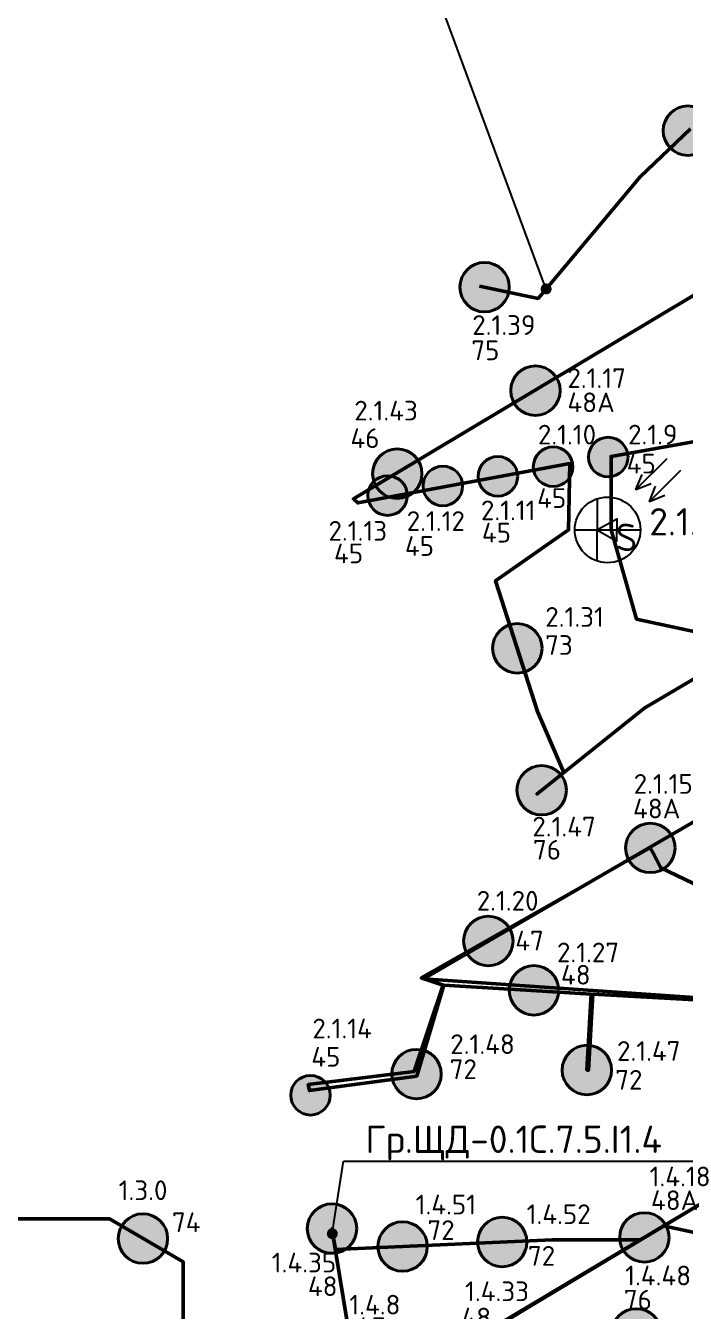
# Model space of a CAD drawing. Header units: millimetres. Extents: x -813692 to 807431, y 0 to 1813163.
# Drawn here: x 11836 to 17867, y 801913 to 813661 of the extents above; entities that cross this region are included whole.
import ezdxf
from ezdxf import colors
from ezdxf.entities.mleader import LeaderData, LeaderLine
from ezdxf.math import Vec2, Vec3

# ---------------------------------------------------------------- set-up
doc = ezdxf.new("R2010")
doc.units = ezdxf.units.MM
for name, color, linetype, lineweight in [('0_Авт.', 10, 'Continuous', 5), ('_Гр.ЩД-0.1С.7.5.I1.3', 6, 'Continuous', 50), ('_Гр.ЩД-0.1С.7.5.I1.4', 6, 'Continuous', 50), ('_Гр.ЩД-0.1С.7.5.I2.1', 6, 'Continuous', 50), ('_Гр.ЩД-0.1С.7.5.I2.3', 6, 'Continuous', 50), ('_освещение_dali', 3, 'Continuous', 50), ('A-ANNO-DIMS', 7, 'Continuous', 9), ('АР_монолит', 252, 'Continuous', 50)]:
    doc.layers.add(name, color=color, linetype=linetype, lineweight=lineweight)
for name, color, linetype, lineweight, true_color in [('DLX_LUM 1', 7, 'Continuous', 40, 0x130bf4), ('DLX_LUM 10', 7, 'Continuous', 40, 0x130bf4), ('DLX_LUM 14', 7, 'Continuous', 40, 0x130bf4), ('DLX_LUM 17', 7, 'Continuous', 40, 0x130bf4), ('DLX_LUM 18', 7, 'Continuous', 40, 0x130bf4), ('DLX_LUM 2', 7, 'Continuous', 40, 0x1b0ff0), ('DLX_LUM 3', 7, 'Continuous', 40, 0x130bf4), ('DLX_LUM 5', 7, 'Continuous', 40, 0xfb3904), ('DLX_LUM 6', 7, 'Continuous', 40, 0x130bf4), ('DLX_LUM 9', 7, 'Continuous', 40, 0x130bf4)]:
    doc.layers.add(name, color=color, linetype=linetype, lineweight=lineweight, true_color=true_color)
doc.layers.add('Вставка', color=252, linetype='Continuous')
doc.styles.add('GOST 2.304', font='GOST Common.ttf')
doc.styles.add('ISOCPEUR', font='isocpeur.ttf')
doc.styles.add('TableTextStyle', font='isocpeur.ttf')
doc.linetypes.add('Truba', pattern='A,3e-05,[4,MSH_7,S=1,R=0,X=0,Y=0],-3.022072', length=3.022102)
doc.linetypes.add('Проводка в лотке', pattern='A,7.5,[130,ltypeshp.shx,S=0.5,R=0,X=0,Y=0],1,[130,ltypeshp.shx,S=1,R=90,X=0,Y=-0.5],1,[130,ltypeshp.shx,S=0.5,R=0,X=0,Y=0],7.5', length=17)
doc.dimstyles.new('М-200', dxfattribs={"dimtxt": 400, "dimasz": 160, "dimexe": 200, "dimexo": 400, "dimgap": 50, "dimtad": 1, "dimdec": 0, "dimzin": 0, "dimdsep": 46, "dimtxsty": 'GOST 2.304', "dimblk": 'ARCHTICK', "dimcen": 180, "dimdle": 200, "dimadec": 0, "dimazin": 0, "dimtfac": 1, "dimtdec": 0, "dimtmove": 1, "dimatfit": 0, "dimfxl": 1, "dimtolj": 1, "dimtzin": 0, "dimarcsym": 0})

# ---------------------------------------------------------------- blocks, each defined once
blk = doc.blocks.new('_ArchTick')
at = {"color": 0, "linetype": 'ByBlock', "const_width": 0.15}
blk.add_lwpolyline([(-0.5, -0.5), (0.5, 0.5)], dxfattribs=at)
blk = doc.blocks.new('*D38')
at = {"layer": 'A-ANNO-DIMS', "color": 0, "lineweight": -2, "transparency": 16777216}
blk.add_arc((-165704, -113309), 107894, 270, 326, dxfattribs=at)
at = {"layer": 'Defpoints', "color": 0, "lineweight": 30, "transparency": 16777216}
for p in [(-165704, -113309), (-165704, -113309), (-75741, -173990), (-131171, -215528), (-165704, -221903)]:
    blk.add_point(p, dxfattribs=at)
at = {"layer": 'A-ANNO-DIMS', "color": 0, "lineweight": -2, "transparency": 16777216, "xscale": 160, "yscale": 160, "zscale": 160}
for p, rotation in [((-76255, -173643), 55.99999895826774), ((-165704, -221203), 179.9999981265246)]:
    blk.add_blockref('_ArchTick', p, dxfattribs=dict(at, rotation=rotation))
at = {"layer": 'A-ANNO-DIMS', "color": 0, "transparency": 16777216, "insert": (-114300, -207822), "char_height": 400, "attachment_point": 5, "rotation": 28.5412, "style": 'GOST 2.304'}
blk.add_mtext('\\A1;56,0%%D', dxfattribs=at)
blk = doc.blocks.new('A$C85fa3c5e')
at = {"layer": '0_Авт.', "color": 6, "lineweight": 25, "ltscale": 100}
for points in [[(5.42, 6.5), (2.59, 3.68), (3.15, 5.07)], [(5.42, 6.5), (2.59, 3.68), (3.98, 4.24)], [(6.66, 5.43), (3.83, 2.6), (4.39, 3.99)], [(6.66, 5.43), (3.83, 2.6), (5.22, 3.16)], [(-0.97, 2.84), (-0.98, -2.84)], [(-3, 0), (3, 0)], [(-0.98, 0), (0.85, 1), (0.85, -0.01)], [(-0.98, 0), (0.84, -1.02), (0.85, -0.01)]]:
    blk.add_lwpolyline(points, dxfattribs=at)
blk.add_circle((0, 0), 3, dxfattribs=at)
blk = doc.blocks.new('DIC3')
at = {"lineweight": 0, "ltscale": 100, "style": 'TableTextStyle'}
for tag, p, height in [('S', (-860, 7220), 250), ('9', (885, 3735, 3), 180), ('9', (-591, 3532, 3), 180), ('72', (3072, 2855, -497), 180), ('75', (6516, 2809, -497), 180), ('74', (9676, 2729, -497), 180), ('48', (2649, 2132, -497), 180), ('48А', (5100, 2003, -497), 180), ('48', (7254, 1745, -497), 180), ('48', (9195, 1485, -497), 180), ('74', (4105, 1183, -497), 180), ('9', (-592, 1071, 3), 180), ('S', (6738, 961), 250), ('9', (668, 711, 3), 180), ('75', (8400, 685, -497), 180), ('72', (6077, 318, -497), 180), ('S', (-799, -285), 250), ('72', (7192, -196, -497), 180), ('72', (5521, -409, -497), 180), ('73', (3739, -716, -497), 180), ('48', (8178, -786, -497), 180), ('48', (5689, -997, -497), 180), ('9А', (690, -1305, 3), 180), ('9', (-592, -1429, 3), 180), ('72', (6823, -1394, -497), 180), ('75', (5803, -1649, -497), 180), ('48А', (3930, -1839, -497), 180), ('45', (4387, -2195, -497), 180), ('73', (8250, -2330, -497), 180), ('48', (2858, -2568, -497), 180), ('48А', (5522, -2579, -497), 180), ('72', (4288, -3005, -497), 180), ('48', (8208, -3004, -497), 180), ('48', (9363, -3302, -497), 180), ('9', (690, -3805, 3), 180), ('72', (4739, -3781, -497), 180), ('9', (-592, -3929, 3), 180), ('S', (6851, -4044), 250), ('74', (4443, -4682, -497), 180), ('73', (8051, -5005, -497), 180), ('9', (690, -6305, 3), 180), ('9', (-592, -6429, 3), 180)]:
    blk.add_attdef(tag, p, '', height=height, dxfattribs=at)
at = {"layer": '_освещение_dali', "color": 7, "style": 'TableTextStyle'}
blk.add_text('74', height=180, dxfattribs=at).set_placement((10163, 2436, -497))
blk = doc.blocks.new('DIC4')
at = {"lineweight": 0, "ltscale": 100, "style": 'TableTextStyle'}
for tag, p, height in [('48А', (-1699, 2691, -497), 180), ('72', (-3839, 2434, -497), 180), ('72', (-744, 2508, -497), 180), ('72', (-2824, 2347, -497), 180), ('72', (152, 2350, -497), 180), ('48', (-5154, 1904, -497), 180), ('72', (1435, 1871, -497), 180), ('76', (-1923, 1786, -497), 180), ('48', (-3387, 1642, -497), 180), ('45', (-4445, 1519, -497), 180), ('48А', (-5446, 1255, -497), 180), ('72', (1627, 1279, -497), 180), ('S', (-706, 1059), 250), ('48А', (2185, 949, -497), 180), ('48А', (-1804, 870, -497), 180), ('48', (263, 822, -497), 180), ('47', (-3393, 672, -497), 180), ('45', (2950, 741, -497), 180), ('45', (-4047, 212, -497), 180), ('45', (2001, 213, -497), 180), ('47', (3549, 236, -497), 180), ('72', (-1892, 164, -497), 180), ('71', (393, 164, -497), 180), ('48А', (-6039, 23, -497), 180), ('48', (-5265, -47, -497), 180), ('45', (-3938, -228, -497), 180), ('73', (34, -483, -497), 180), ('45', (780, -500, -497), 180), ('45', (2026, -484, -497), 180), ('47', (2884, -573, -497), 180), ('75', (-2279, -814, -497), 180), ('45', (428, -784, -497), 180), ('45', (1666, -774, -497), 180), ('74', (-5525, -947, -497), 180), ('48', (-3953, -959, -497), 180), ('45', (454, -1550, -497), 180), ('47', (2626, -1505, -497), 180), ('74', (1436, -1725, -497), 180), ('72', (-2493, -1932, -497), 180), ('45', (-22, -2016, -497), 180), ('74', (-5121, -2256, -497), 180), ('48А', (-834, -2467, -497), 180), ('75', (2355, -3054, -497), 180), ('48', (-2919, -3209, -497), 180), ('74', (1036, -3306, -497), 180), ('48А', (-4586, -3607, -497), 180), ('75', (-1462, -3835, -497), 180), ('46', (966, -3860, -497), 180), ('47', (2067, -4084, -497), 180), ('46', (-3274, -4287, -497), 180), ('73', (-5325, -4478, -497), 180), ('75', (-6721, -4666, -497), 180), ('S', (540, -4774), 250), ('75', (3046, -4779, -497), 180), ('46', (-3124, -5152, -497), 180), ('72', (-318, -5116, -497), 180), ('46А', (1825, -5130, -497), 180), ('72', (-441, -5902, -497), 180), ('45', (1686, -6015, -497), 180)]:
    blk.add_attdef(tag, p, '', height=height, dxfattribs=at)
at = {"layer": '_освещение_dali', "color": 7, "style": 'TableTextStyle'}
for s, p in [('48А', (-1687, 2474, -497)), ('72', (-3731, 2201, -497)), ('72', (-720, 2254, -497)), ('72', (172, 2107, -497)), ('72', (-2812, 1966, -497)), ('48', (-4824, 1688, -497)), ('72', (1421, 1601, -497)), ('76', (-1935, 1565, -497)), ('48', (-3420, 1402, -497)), ('45', (-4377, 1314, -497)), ('48А', (-5459, 1043, -497)), ('72', (1644, 1053, -497)), ('48А', (-1671, 658, -497)), ('48А', (2175, 719, -497)), ('48', (269, 614, -497)), ('47', (-3421, 420, -497)), ('45', (2936, 500, -497)), ('45', (-4010, -1, -497)), ('71', (798, -44, -497)), ('45', (2504, -18, -497)), ('47', (3596, -8, -497)), ('72', (-1923, -105, -497)), ('48А', (-6072, -206, -497)), ('48', (-5297, -278, -497)), ('45', (2084, -286, -497)), ('45', (-3978, -457, -497)), ('73', (28, -708, -497)), ('45', (991, -673, -497)), ('47', (2849, -794, -497)), ('45', (431, -999, -497)), ('75', (-2314, -1082, -497)), ('45', (1638, -1009, -497)), ('74', (-5550, -1194, -497)), ('48', (-3938, -1163, -497)), ('45', (403, -1781, -497)), ('47', (2635, -1729, -497)), ('74', (1420, -1986, -497)), ('72', (-2500, -2188, -497)), ('45', (-7, -2246, -497)), ('74', (-5129, -2506, -497)), ('48А', (-840, -2704, -497)), ('75', (2342, -3333, -497)), ('48', (-2877, -3449, -497)), ('74', (1036, -3562, -497)), ('48А', (-4605, -3848, -497)), ('75', (-1472, -4144, -497)), ('46', (966, -4086, -497)), ('47', (2067, -4332, -497)), ('46', (-3280, -4542, -497)), ('73', (-5331, -4714, -497)), ('75', (-6703, -4895, -497)), ('75', (3068, -5048, -497)), ('46А', (1838, -5348, -497)), ('46', (-3124, -5419, -497)), ('72', (-333, -5361, -497)), ('72', (-470, -6171, -497)), ('45', (1675, -6252, -497))]:
    blk.add_text(s, height=180, dxfattribs=at).set_placement(p)
blk = doc.blocks.new('DIC5')
at = {"lineweight": 0, "ltscale": 100, "style": 'TableTextStyle'}
for tag, p, height in [('73', (-1092, 4070, -497), 180), ('48', (-875, 2911, -497), 180), ('S', (2996, 2719), 250), ('73', (2204, 2496, -497), 180), ('45', (4604, 2339, -497), 180), ('45', (5169, 2403, -497), 180), ('45', (4099, 2229, -497), 180), ('72', (-478, 2163, -497), 180), ('45', (3629, 2152, -497), 180), ('75', (-3291, 2015, -497), 180), ('48А', (-2421, 1530, -497), 180), ('45', (2540, 1349, -497), 180), ('45', (3081, 1452, -497), 180), ('46', (-4370, 1233, -497), 180), ('48А', (-635, 1263, -497), 180), ('45', (1991, 1241, -497), 180), ('45', (1411, 1181, -497), 180), ('48А', (5061, 1220, -497), 180), ('45', (-2691, 1014, -497), 180), ('45', (-1866, 1014, -497), 180), ('45', (668, 1103, -497), 180), ('72', (3777, 959, -497), 180), ('45', (-3212, 322, -497), 180), ('72', (1519, 338, -497), 180), ('72', (2498, 394, -497), 180), ('45', (-3890, 224, -497), 180), ('S', (-1673, 182), 250), ('45', (-4606, 134, -497), 180), ('48', (3438, 84, -497), 180), ('75', (6908, 30, -497), 180), ('75', (-485, -619, -497), 180), ('46', (2139, -632, -497), 180), ('73', (-2623, -652, -497), 180), ('74', (3652, -1328, -497), 180), ('48', (341, -1703, -497), 180), ('48А', (-1815, -2178, -497), 180), ('75', (5459, -2276, -497), 180), ('74', (2490, -2364, -497), 180), ('73', (36, -2443, -497), 180), ('76', (-2742, -2568, -497), 180), ('75', (-369, -3189, -497), 180), ('47', (-3250, -3246, -497), 180), ('47', (695, -3697, -497), 180), ('48', (-2516, -3718, -497), 180), ('46', (1890, -4007, -497), 180), ('45', (-4753, -4413, -497), 180), ('48А', (-1090, -4515, -497), 180), ('72', (-3492, -4556, -497), 180), ('72', (-1967, -4619, -497), 180), ('71', (258, -4547, -497), 180), ('46', (1480, -4588, -497), 180), ('48', (267, -5226, -497), 180)]:
    blk.add_attdef(tag, p, '', height=height, dxfattribs=at)
at = {"layer": '_освещение_dali', "color": 7, "style": 'TableTextStyle'}
for s, p in [('75', (-3300, 1784, -497)), ('48А', (-2421, 1309, -497)), ('46', (-4405, 981, -497)), ('45', (-1879, 749, -497)), ('45', (-2698, 434, -497)), ('45', (-3203, 118, -497)), ('45', (-3907, -4, -497)), ('45', (-4555, -72, -497)), ('73', (-2625, -909, -497)), ('48А', (-1821, -2403, -497)), ('76', (-2736, -2780, -497)), ('47', (-2898, -3610, -497)), ('48', (-2480, -3922, -497)), ('45', (-4763, -4672, -497)), ('72', (-3498, -4785, -497)), ('72', (-1984, -4882, -497))]:
    blk.add_text(s, height=180, dxfattribs=at).set_placement(p)
blk = doc.blocks.new('_Dot')
at = {"color": 0, "linetype": 'ByBlock', "lineweight": -2}
blk.add_line((-0.5, 0), (-1, 0), dxfattribs=at)
at = {"color": 0, "linetype": 'ByBlock', "const_width": 0.5}
blk.add_lwpolyline([(-0.25, 0, 1), (0.25, 0, 1)], format="xyb", close=True, dxfattribs=at)
blk = doc.blocks.new('A$Cab2378fa')
at = {"lineweight": 25}
h = blk.add_hatch(color=256, dxfattribs=at)
h.paths.add_polyline_path([(162, -157, 0.442338), (148, 178), (0, 0)])
h.paths.add_polyline_path([(-142, -170), (0, 0), (-163, 158, 0.430096)])
at = {"lineweight": 25, "true_color": 0xfff5f5}
h = blk.add_hatch(color=7, dxfattribs=at)
h.dxf.hatch_style = 1
h.paths.add_polyline_path([(0, 0), (-142, -170, 0.174923), (3, -222, 0.197808), (162, -157)])
h.paths.add_polyline_path([(-163, 158), (0, 0), (148, 178, 0.175398), (3, 230, 0.209014)])
blk.add_circle((3, 4), 226)
blk = doc.blocks.new('Оси200')
at = {"layer": 'A-ANNO-DIMS'}
dim = blk.add_angular_dim_2l(base=(-131171, -215527.9), line1=((-165703.8, -113309.3), (-75741.3, -173989.8)), line2=((-165703.8, -113309.3), (-165703.8, -221903.3)), text='56,0%%D', dimstyle='М-200', override={"dimadec": 2, "dimtmove": 2}, dxfattribs=at)
dim.commit()
dim.dimension.update_dxf_attribs({"geometry": '*D38', "text_midpoint": (-114299.5, -207822), "dimtype": 130})
blk = doc.blocks.new('A$C6724712c')
at = {"layer": 'A-ANNO-DIMS', "color": 18, "lineweight": 0, "true_color": 0x000000}
blk.add_blockref('Оси200', (433047.4, 279674.7), dxfattribs=at)

msp = doc.modelspace()

# ---------------------------------------------------------------- linework, layer by layer
at = {"layer": '_Гр.ЩД-0.1С.7.5.I1.4', "ltscale": 100}
msp.add_lwpolyline([(14879.2, 801187.1), (14636.4, 802668.5), (14668, 802476.9), (16648.4, 802566.7), (17452.3, 802566.7), (17547, 802616.2), (17666.9, 802693.9), (17892.5, 802645.2), (19674.9, 802257.7), (20446.4, 802257.7), (20746.4, 801032.8)], dxfattribs=at)

# ---------------------------------------------------------------- next in the draw order: block references
at = {"layer": 'Вставка', "linetype": 'Truba', "lineweight": 30, "ltscale": 100}
msp.add_blockref('A$C6724712c', (-266052.4, 717506.5), dxfattribs=at)

# ---------------------------------------------------------------- next in the draw order: linework, layer by layer
at = {"layer": '_Гр.ЩД-0.1С.7.5.I1.3', "ltscale": 100}
msp.add_lwpolyline([(5319.4, 801388.6), (5319.4, 802493.2), (5319.4, 802758.9), (12603.1, 802758.9), (13274.1, 802364.6), (13274.1, 801259.9)], dxfattribs=at)
at = {"layer": '_Гр.ЩД-0.1С.7.5.I2.1', "ltscale": 100}
for points in [[(17913.2, 812719.3), (17454.2, 812279.2), (16521.2, 811168.3), (15984.5, 811280.5)], [(20339.5, 810288.6), (17188.2, 809724), (17188.2, 809053.4), (17420.5, 808238.9), (18484.4, 808010.1), (17496.9, 807426.2), (16510.7, 806638.8), (16756.4, 806835), (16514.3, 807392.6), (16132.3, 808587.8), (16799.6, 809053.4), (16812, 809659.4), (14872.2, 809300.4), (14831.9, 809336.7), (18292.4, 811404.9)], [(20839.2, 804598.8), (17021.5, 804810.5), (16983.1, 804117.3), (16966.7, 804117.1), (17006.4, 804810.5), (15658.9, 804891.6), (15411.2, 804062.2), (14429.7, 803929.5), (14419.8, 803984), (15387.5, 804103.5), (15652.4, 804892), (15452.2, 804958.8), (17547.2, 806147.1), (17570.7, 806106.3), (17643.6, 805963.6), (18598.2, 805507.5)], [(14903.6, 801046.4), (20866.2, 804598.4)]]:
    msp.add_lwpolyline(points, dxfattribs=at)
at = {"layer": '_Гр.ЩД-0.1С.7.5.I2.3', "ltscale": 100}
msp.add_lwpolyline([(14905.5, 801034.4), (20821.8, 804583.5), (15472.6, 804952), (23546.1, 809639.3), (26840.4, 808072.2)], dxfattribs=at)

# ---------------------------------------------------------------- next in the draw order: block references
at = {"layer": '0_Авт.', "color": 3, "linetype": 'Проводка в лотке', "ltscale": 100, "xscale": 100, "yscale": 100, "zscale": 100}
msp.add_blockref('A$C85fa3c5e', (17156.8, 809053.4), dxfattribs=at)
at = {"layer": '_Гр.ЩД-0.1С.7.5.I1.3', "lineweight": 0}
ref = msp.add_blockref('DIC3', (3010, 800200), dxfattribs=at)
ref.add_attrib('74', '1.3.0', (12685.8, 802928.6, -497), dxfattribs={"layer": '0', "lineweight": 0, "ltscale": 100, "height": 180, "style": 'TableTextStyle'})
at = {"layer": '_Гр.ЩД-0.1С.7.5.I1.4', "lineweight": 0}
ref = msp.add_blockref('DIC4', (19240, 800363.5), dxfattribs=at)
ref.add_attrib('S', '1.4.24', (18533.6, 801422.1), dxfattribs={"layer": '0', "lineweight": 0, "ltscale": 100, "height": 250, "style": 'TableTextStyle'})
ref.add_attrib('S', '1.4.25', (19779.7, 795589.5), dxfattribs={"layer": '0', "lineweight": 0, "ltscale": 100, "height": 250, "style": 'TableTextStyle'})
ref.add_attrib('74', '1.4.26', (20276.1, 797057.9, -497), dxfattribs={"layer": '0', "lineweight": 0, "ltscale": 100, "height": 180, "style": 'TableTextStyle'})
ref.add_attrib('74', '1.4.27', (13714.9, 799416.9, -497), dxfattribs={"layer": '0', "lineweight": 0, "ltscale": 100, "height": 180, "style": 'TableTextStyle'})
ref.add_attrib('74', '1.4.28', (14118.7, 798107.4, -497), dxfattribs={"layer": '0', "lineweight": 0, "ltscale": 100, "height": 180, "style": 'TableTextStyle'})
ref.add_attrib('74', '1.4.29', (20676, 798638.8, -497), dxfattribs={"layer": '0', "lineweight": 0, "ltscale": 100, "height": 180, "style": 'TableTextStyle'})
ref.add_attrib('48', '1.4.30', (19503.2, 801185.7, -497), dxfattribs={"layer": '0', "lineweight": 0, "ltscale": 100, "height": 180, "style": 'TableTextStyle'})
ref.add_attrib('48', '1.4.31', (16320.8, 797154.8, -497), dxfattribs={"layer": '0', "lineweight": 0, "ltscale": 100, "height": 180, "style": 'TableTextStyle'})
ref.add_attrib('48', '1.4.32', (13975.2, 800316.9, -497), dxfattribs={"layer": '0', "lineweight": 0, "ltscale": 100, "height": 180, "style": 'TableTextStyle'})
ref.add_attrib('48', '1.4.33', (15853, 802005.4, -497), dxfattribs={"layer": '0', "lineweight": 0, "ltscale": 100, "height": 180, "style": 'TableTextStyle'})
ref.add_attrib('48', '1.4.34', (15286.6, 799404.9, -497), dxfattribs={"layer": '0', "lineweight": 0, "ltscale": 100, "height": 180, "style": 'TableTextStyle'})
ref.add_attrib('48', '1.4.35', (14085.7, 802268, -497), dxfattribs={"layer": '0', "lineweight": 0, "ltscale": 100, "height": 180, "style": 'TableTextStyle'})
ref.add_attrib('45', '1.4.0', (22190.3, 801104.5, -497), dxfattribs={"layer": '0', "lineweight": 0, "ltscale": 100, "height": 180, "style": 'TableTextStyle'})
ref.add_attrib('45', '1.4.1', (21241, 800576.4, -497), dxfattribs={"layer": '0', "lineweight": 0, "ltscale": 100, "height": 180, "style": 'TableTextStyle'})
ref.add_attrib('45', '1.4.2', (21265.5, 799879.2, -497), dxfattribs={"layer": '0', "lineweight": 0, "ltscale": 100, "height": 180, "style": 'TableTextStyle'})
ref.add_attrib('45', '1.4.3', (20906.1, 799589.1, -497), dxfattribs={"layer": '0', "lineweight": 0, "ltscale": 100, "height": 180, "style": 'TableTextStyle'})
ref.add_attrib('45', '1.4.4', (20019.8, 799863.9, -497), dxfattribs={"layer": '0', "lineweight": 0, "ltscale": 100, "height": 180, "style": 'TableTextStyle'})
ref.add_attrib('45', '1.4.5', (19668.5, 799579.5, -497), dxfattribs={"layer": '0', "lineweight": 0, "ltscale": 100, "height": 180, "style": 'TableTextStyle'})
ref.add_attrib('45', '1.4.6', (19693.6, 798813.6, -497), dxfattribs={"layer": '0', "lineweight": 0, "ltscale": 100, "height": 180, "style": 'TableTextStyle'})
ref.add_attrib('45', '1.4.7', (19218.1, 798347.9, -497), dxfattribs={"layer": '0', "lineweight": 0, "ltscale": 100, "height": 180, "style": 'TableTextStyle'})
ref.add_attrib('45', '1.4.8', (14795.1, 801882.9, -497), dxfattribs={"layer": '0', "lineweight": 0, "ltscale": 100, "height": 180, "style": 'TableTextStyle'})
ref.add_attrib('45', '1.4.9', (15301.6, 800135.4, -497), dxfattribs={"layer": '0', "lineweight": 0, "ltscale": 100, "height": 180, "style": 'TableTextStyle'})
ref.add_attrib('45', '1.4.10', (15192.9, 800575.5, -497), dxfattribs={"layer": '0', "lineweight": 0, "ltscale": 100, "height": 180, "style": 'TableTextStyle'})
ref.add_attrib('45', '1.4.11', (20925.8, 794348.5, -497), dxfattribs={"layer": '0', "lineweight": 0, "ltscale": 100, "height": 180, "style": 'TableTextStyle'})
ref.add_attrib('48А', '1.4.12', (21425.3, 801312.2, -497), dxfattribs={"layer": '0', "lineweight": 0, "ltscale": 100, "height": 180, "style": 'TableTextStyle'})
ref.add_attrib('48А', '1.4.13', (17436.2, 801233.4, -497), dxfattribs={"layer": '0', "lineweight": 0, "ltscale": 100, "height": 180, "style": 'TableTextStyle'})
ref.add_attrib('48А', '1.4.14', (13793.8, 801618.3, -497), dxfattribs={"layer": '0', "lineweight": 0, "ltscale": 100, "height": 180, "style": 'TableTextStyle'})
ref.add_attrib('48А', '1.4.15', (18406.1, 797896.7, -497), dxfattribs={"layer": '0', "lineweight": 0, "ltscale": 100, "height": 180, "style": 'TableTextStyle'})
ref.add_attrib('48А', '1.4.16', (14654.4, 796756.6, -497), dxfattribs={"layer": '0', "lineweight": 0, "ltscale": 100, "height": 180, "style": 'TableTextStyle'})
ref.add_attrib('48А', '1.4.17', (13201.4, 800386.2, -497), dxfattribs={"layer": '0', "lineweight": 0, "ltscale": 100, "height": 180, "style": 'TableTextStyle'})
ref.add_attrib('48А', '1.4.18', (17540.8, 803054.6, -497), dxfattribs={"layer": '0', "lineweight": 0, "ltscale": 100, "height": 180, "style": 'TableTextStyle'})
ref.add_attrib('47', '1.4.19', (22123.6, 799790, -497), dxfattribs={"layer": '0', "lineweight": 0, "ltscale": 100, "height": 180, "style": 'TableTextStyle'})
ref.add_attrib('47', '1.4.20', (21866.1, 798858.8, -497), dxfattribs={"layer": '0', "lineweight": 0, "ltscale": 100, "height": 180, "style": 'TableTextStyle'})
ref.add_attrib('47', '1.4.21', (21306.7, 796279.1, -497), dxfattribs={"layer": '0', "lineweight": 0, "ltscale": 100, "height": 180, "style": 'TableTextStyle'})
ref.add_attrib('47', '1.4.22', (22789.3, 800599.5, -497), dxfattribs={"layer": '0', "lineweight": 0, "ltscale": 100, "height": 180, "style": 'TableTextStyle'})
ref.add_attrib('47', '1.4.23', (15847.3, 801035.3, -497), dxfattribs={"layer": '0', "lineweight": 0, "ltscale": 100, "height": 180, "style": 'TableTextStyle'})
ref.add_attrib('46А', '1.4.36', (21064.6, 795233.8, -497), dxfattribs={"layer": '0', "lineweight": 0, "ltscale": 100, "height": 180, "style": 'TableTextStyle'})
ref.add_attrib('46', '1.4.45', (15966.2, 796076.4, -497), dxfattribs={"layer": '0', "lineweight": 0, "ltscale": 100, "height": 180, "style": 'TableTextStyle'})
ref.add_attrib('46', '1.4.46', (16115.6, 795211.6, -497), dxfattribs={"layer": '0', "lineweight": 0, "ltscale": 100, "height": 180, "style": 'TableTextStyle'})
ref.add_attrib('46', '1.4.47', (20206.2, 796503, -497), dxfattribs={"layer": '0', "lineweight": 0, "ltscale": 100, "height": 180, "style": 'TableTextStyle'})
ref.add_attrib('76', '1.4.48', (17317, 802149.8, -497), dxfattribs={"layer": '0', "lineweight": 0, "ltscale": 100, "height": 180, "style": 'TableTextStyle'})
ref.add_attrib('72', '1.4.49', (19392.3, 802713.3, -497), dxfattribs={"layer": '0', "lineweight": 0, "ltscale": 100, "height": 180, "style": 'TableTextStyle'})
ref.add_attrib('72', '1.4.50', (20674.8, 802234.9, -497), dxfattribs={"layer": '0', "lineweight": 0, "ltscale": 100, "height": 180, "style": 'TableTextStyle'})
ref.add_attrib('72', '1.4.51', (15401.3, 802798, -497), dxfattribs={"layer": '0', "lineweight": 0, "ltscale": 100, "height": 180, "style": 'TableTextStyle'})
ref.add_attrib('72', '1.4.52', (16416.2, 802710.1, -497), dxfattribs={"layer": '0', "lineweight": 0, "ltscale": 100, "height": 180, "style": 'TableTextStyle'})
ref.add_attrib('72', '1.4.53', (20867.4, 801642.6, -497), dxfattribs={"layer": '0', "lineweight": 0, "ltscale": 100, "height": 180, "style": 'TableTextStyle'})
ref.add_attrib('72', '1.4.54', (18495.9, 802871.8, -497), dxfattribs={"layer": '0', "lineweight": 0, "ltscale": 100, "height": 180, "style": 'TableTextStyle'})
ref.add_attrib('72', '1.4.55', (18922.4, 795247.4, -497), dxfattribs={"layer": '0', "lineweight": 0, "ltscale": 100, "height": 180, "style": 'TableTextStyle'})
ref.add_attrib('72', '1.4.56', (18798.6, 794461.6, -497), dxfattribs={"layer": '0', "lineweight": 0, "ltscale": 100, "height": 180, "style": 'TableTextStyle'})
ref.add_attrib('72', '1.4.57', (16746.7, 798431.4, -497), dxfattribs={"layer": '0', "lineweight": 0, "ltscale": 100, "height": 180, "style": 'TableTextStyle'})
ref.add_attrib('72', '1.4.58', (17347.9, 800527.5, -497), dxfattribs={"layer": '0', "lineweight": 0, "ltscale": 100, "height": 180, "style": 'TableTextStyle'})
ref.add_attrib('73', '1.4.37', (13914.8, 795885.3, -497), dxfattribs={"layer": '0', "lineweight": 0, "ltscale": 100, "height": 180, "style": 'TableTextStyle'})
ref.add_attrib('73', '1.4.38', (19274.1, 799880.7, -497), dxfattribs={"layer": '0', "lineweight": 0, "ltscale": 100, "height": 180, "style": 'TableTextStyle'})
ref.add_attrib('75', '1.4.39', (22286.2, 795584.3, -497), dxfattribs={"layer": '0', "lineweight": 0, "ltscale": 100, "height": 180, "style": 'TableTextStyle'})
ref.add_attrib('75', '1.4.40', (21595.2, 797309.7, -497), dxfattribs={"layer": '0', "lineweight": 0, "ltscale": 100, "height": 180, "style": 'TableTextStyle'})
ref.add_attrib('75', '1.4.41', (17778.2, 796528.8, -497), dxfattribs={"layer": '0', "lineweight": 0, "ltscale": 100, "height": 180, "style": 'TableTextStyle'})
ref.add_attrib('75', '1.4.42', (12518.8, 795697.9, -497), dxfattribs={"layer": '0', "lineweight": 0, "ltscale": 100, "height": 180, "style": 'TableTextStyle'})
ref.add_attrib('75', '1.4.43', (16961.5, 799549.1, -497), dxfattribs={"layer": '0', "lineweight": 0, "ltscale": 100, "height": 180, "style": 'TableTextStyle'})
ref.add_attrib('71', '1.4.44', (19633, 800527.3, -497), dxfattribs={"layer": '0', "lineweight": 0, "ltscale": 100, "height": 180, "style": 'TableTextStyle'})
at = {"layer": '_Гр.ЩД-0.1С.7.5.I2.1', "lineweight": 0}
ref = msp.add_blockref('DIC5', (19210, 808820), dxfattribs=at)
ref.add_attrib('S', '2.1.23', (17537.4, 809002.2), dxfattribs={"layer": '0', "lineweight": 0, "ltscale": 100, "height": 250, "style": 'TableTextStyle'})
ref.add_attrib('48', '2.1.27', (16693.5, 805101.6, -497), dxfattribs={"layer": '0', "lineweight": 0, "ltscale": 100, "height": 180, "style": 'TableTextStyle'})
ref.add_attrib('45', '2.1.9', (17343.6, 809834.4, -497), dxfattribs={"layer": '0', "lineweight": 0, "ltscale": 100, "height": 180, "style": 'TableTextStyle'})
ref.add_attrib('45', '2.1.10', (16519, 809833.8, -497), dxfattribs={"layer": '0', "lineweight": 0, "ltscale": 100, "height": 180, "style": 'TableTextStyle'})
ref.add_attrib('45', '2.1.11', (15998.2, 809141.7, -497), dxfattribs={"layer": '0', "lineweight": 0, "ltscale": 100, "height": 180, "style": 'TableTextStyle'})
ref.add_attrib('45', '2.1.12', (15319.6, 809044.1, -497), dxfattribs={"layer": '0', "lineweight": 0, "ltscale": 100, "height": 180, "style": 'TableTextStyle'})
ref.add_attrib('45', '2.1.13', (14604.3, 808954.2, -497), dxfattribs={"layer": '0', "lineweight": 0, "ltscale": 100, "height": 180, "style": 'TableTextStyle'})
ref.add_attrib('45', '2.1.14', (14456.7, 804407, -497), dxfattribs={"layer": '0', "lineweight": 0, "ltscale": 100, "height": 180, "style": 'TableTextStyle'})
ref.add_attrib('48А', '2.1.15', (17394.9, 806642.1, -497), dxfattribs={"layer": '0', "lineweight": 0, "ltscale": 100, "height": 180, "style": 'TableTextStyle'})
ref.add_attrib('48А', '2.1.17', (16788.6, 810350.3, -497), dxfattribs={"layer": '0', "lineweight": 0, "ltscale": 100, "height": 180, "style": 'TableTextStyle'})
ref.add_attrib('47', '2.1.20', (15959.7, 805574, -497), dxfattribs={"layer": '0', "lineweight": 0, "ltscale": 100, "height": 180, "style": 'TableTextStyle'})
ref.add_attrib('46', '2.1.43', (14839.8, 810053.2, -497), dxfattribs={"layer": '0', "lineweight": 0, "ltscale": 100, "height": 180, "style": 'TableTextStyle'})
ref.add_attrib('76', '2.1.47', (16468, 806251.6, -497), dxfattribs={"layer": '0', "lineweight": 0, "ltscale": 100, "height": 180, "style": 'TableTextStyle'})
ref.add_attrib('72', '2.1.47', (17242.8, 804201.2, -497), dxfattribs={"layer": '0', "lineweight": 0, "ltscale": 100, "height": 180, "style": 'TableTextStyle'})
ref.add_attrib('72', '2.1.48', (15717.8, 804263.8, -497), dxfattribs={"layer": '0', "lineweight": 0, "ltscale": 100, "height": 180, "style": 'TableTextStyle'})
ref.add_attrib('73', '2.1.31', (16586.7, 808167.8, -497), dxfattribs={"layer": '0', "lineweight": 0, "ltscale": 100, "height": 180, "style": 'TableTextStyle'})
ref.add_attrib('75', '2.1.39', (15918.6, 810835.1, -497), dxfattribs={"layer": '0', "lineweight": 0, "ltscale": 100, "height": 180, "style": 'TableTextStyle'})
at = {"layer": 'DLX_LUM 1', "ltscale": 100}
msp.add_blockref('A$Cab2378fa', (12904.5, 802573.3), dxfattribs=at)
at = {"layer": 'DLX_LUM 10', "ltscale": 100}
for p in [(16550.2, 806669.9), (17416, 801706.2)]:
    msp.add_blockref('A$Cab2378fa', p, dxfattribs=at)
at = {"layer": 'DLX_LUM 14', "ltscale": 100}
for p in [(15406.5, 804076.4), (16963.8, 804113.2), (16189.9, 802541.9), (15278.8, 802500.6)]:
    msp.add_blockref('A$Cab2378fa', p, dxfattribs=at)
at = {"layer": 'DLX_LUM 17', "ltscale": 100}
for p in [(17887.3, 812697.5), (16327.9, 807967.4)]:
    msp.add_blockref('A$Cab2378fa', p, dxfattribs=at)
at = {"layer": 'DLX_LUM 18', "ltscale": 100}
msp.add_blockref('A$Cab2378fa', (16028.9, 811267.4), dxfattribs=at)
at = {"layer": 'DLX_LUM 2', "ltscale": 100}
for p in [(16480.1, 804841.3), (14633.5, 802664.6)]:
    msp.add_blockref('A$Cab2378fa', p, dxfattribs=at)
at = {"layer": 'DLX_LUM 3', "ltscale": 100, "xscale": 0.8, "yscale": 0.8, "zscale": 0.8}
for p in [(16655.7, 809627.5), (17160.1, 809715.6), (16151.3, 809539.5), (15647, 809451.4), (15142.6, 809363.4), (14437.3, 803883.7)]:
    msp.add_blockref('A$Cab2378fa', p, dxfattribs=at)
at = {"layer": 'DLX_LUM 5', "ltscale": 100}
for p in [(16493.8, 810322.1), (17544.2, 806143.1), (17490.2, 802583.6)]:
    msp.add_blockref('A$Cab2378fa', p, dxfattribs=at)
at = {"layer": 'DLX_LUM 6', "ltscale": 100}
msp.add_blockref('A$Cab2378fa', (16062.6, 805292.4), dxfattribs=at)
at = {"layer": 'DLX_LUM 9', "ltscale": 100}
msp.add_blockref('A$Cab2378fa', (15230.3, 809563), dxfattribs=at)

# ---------------------------------------------------------------- next in the draw order: texts
at = {"layer": 'Defpoints', "color": 31, "true_color": 0xfeb79c, "style": 'TableTextStyle'}
msp.add_text('S', height=250, dxfattribs=at).set_placement((17230, 808860))

# ---------------------------------------------------------------- next in the draw order: leaders
at = {"layer": '_Гр.ЩД-0.1С.7.5.I1.4'}
ml = msp.add_multileader_mtext('Standard', dxfattribs=at)
ml.set_content('Гр.ЩД-0.1С.7.5.I1.4', color=256, style='ISOCPEUR')
ml.set_leader_properties()
ml.set_arrow_properties(name='DOT')
ml.build(insert=Vec2(0, 0))
ml.multileader.update_dxf_attribs({"has_dogleg": 0, "text_left_attachment_type": 6, "text_right_attachment_type": 6, "arrow_head_size": 100})
ctx = ml.context
ctx.base_point, ctx.char_height, ctx.arrow_head_size, ctx.landing_gap_size, ctx.plane_origin = Vec3(14741.5, 803284.7), 250, 100, 200, Vec3(99165.4, 930787.4)
ctx.left_attachment, ctx.right_attachment = 6, 6
notes = []
notes.append((ctx, [(0, (1, 1, 0), (14733.5, 803284.7), (1, 0), 8, [(1, [(14639.4, 802621.7)], 0, [])])]))
ctx.mtext.insert, ctx.mtext.flow_direction = Vec3(14941.5, 803609.7), 5
at = {"layer": '_Гр.ЩД-0.1С.7.5.I2.1'}
ml = msp.add_multileader_mtext('Standard', dxfattribs=at)
ml.set_content('Гр.ЩД-0.1С.7.5.I2.1', color=256, style='ISOCPEUR')
ml.set_leader_properties()
ml.set_arrow_properties(name='DOT')
ml.build(insert=Vec2(0, 0))
ml.multileader.update_dxf_attribs({"has_dogleg": 0, "text_left_attachment_type": 6, "text_right_attachment_type": 6, "arrow_head_size": 100})
ctx = ml.context
ctx.base_point, ctx.char_height, ctx.arrow_head_size, ctx.landing_gap_size, ctx.plane_origin = Vec3(15570.5, 814020.6), 250, 100, 200, Vec3(100013.7, 941791.2)
ctx.left_attachment, ctx.right_attachment = 6, 6
notes.append((ctx, [(0, (1, 1, 0), (15562.5, 814020.6), (1, 0), 8, [(1, [(16594.4, 811255.4)], 0, [])])]))
ctx.mtext.insert, ctx.mtext.flow_direction = Vec3(15770.5, 814345.6), 5
for ctx, leaders in notes:
    for number, flags, end, landing, length, lines in leaders:
        leader = LeaderData()
        leader.index, (leader.has_last_leader_line, leader.has_dogleg_vector, leader.attachment_direction) = number, flags
        leader.last_leader_point, leader.dogleg_vector, leader.dogleg_length = Vec3(end), Vec3(landing), length
        for number, points, colour, breaks in lines:
            line = LeaderLine()
            line.index, line.vertices, line.color, line.breaks = number, Vec3.list(points), colors.encode_raw_color(colour), breaks
            leader.lines.append(line)
        ctx.leaders.append(leader)

doc.saveas('drawing.dxf')
